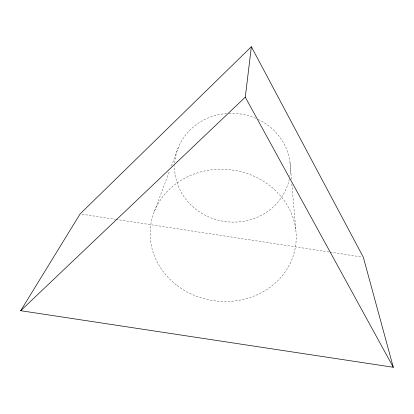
<?xml version="1.0" encoding="UTF-8"?>
<svg xmlns="http://www.w3.org/2000/svg" width="414" height="414" viewBox="0 0 414 414"><rect width="100%" height="100%" fill="white"/><g stroke="black" fill="none" stroke-linecap="round" stroke-linejoin="round"><path stroke-width="0.31" stroke-dasharray="2.07 1.55" d="M154.422 211.352L169.595 170.822M171.406 165.983L178.201 147.834M82.039 214.209L115.278 219.291M115.92 219.389L329.435 252.033M330.072 252.131L362.038 257.016M290.033 162.749L291.523 180.1M291.854 183.956L295.834 230.225M289.339 178.879A57.97 54.337 7.8 0 1 226.334 221.697A57.97 54.337 7.8 0 1 174.579 165.517M174.703 162.94A57.97 54.337 7.8 0 1 226.515 113.498M229.004 113.348A57.97 54.337 7.8 0 1 255.857 118.326M258.207 119.403A57.97 54.337 7.8 0 1 289.784 176.385M177.218 285.577A73.174 65.976 7.8 0 0 295.342 247.536A73.174 65.976 7.8 0 0 197.012 173.016A73.174 65.976 7.8 0 0 177.218 285.577"/><path stroke-width="0.62" d="M393.3 367.275L245.285 97.166L251.36 46.725L80.119 213.914L20.7 310.707L393.3 367.275L363.316 257.213L251.36 46.725M20.7 310.707L245.285 97.166"/></g></svg>
